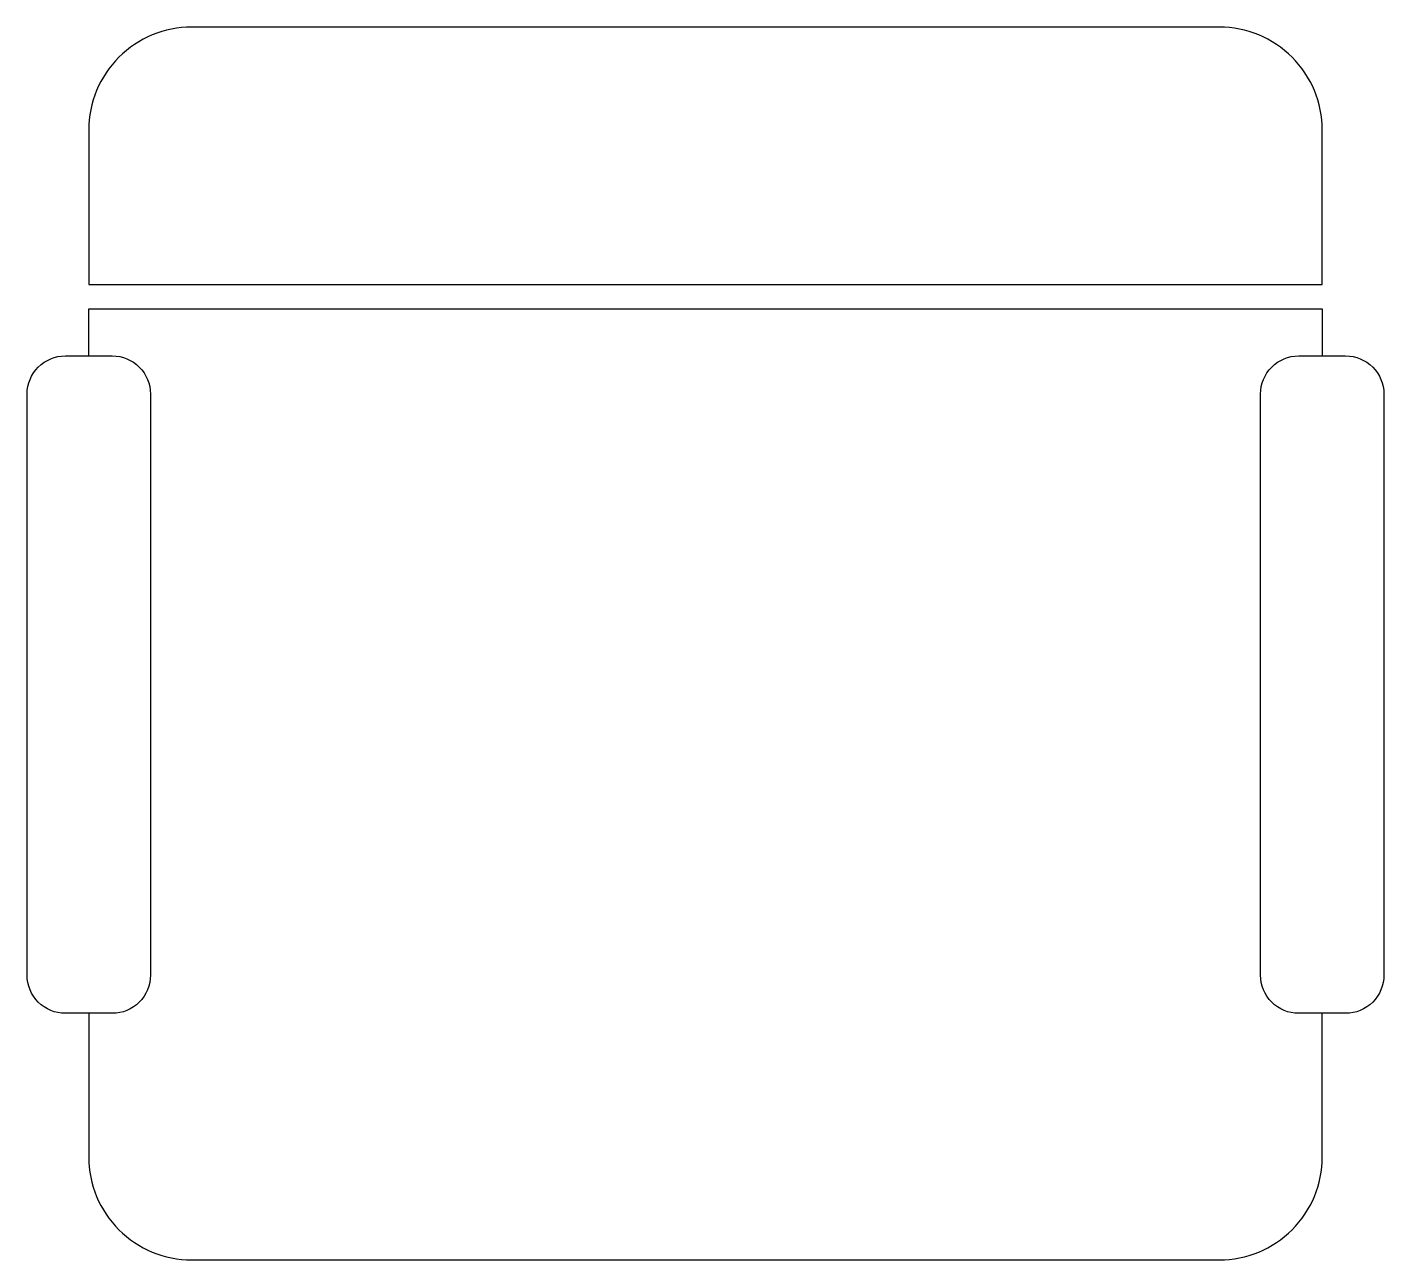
# Model space of a CAD drawing. Extents: x -0.33 to 0.33, y -0.3 to 0.3.
import ezdxf

# ---------------------------------------------------------------- set-up
doc = ezdxf.new("R2010")
doc.units = 0
doc.header["$LTSCALE"] = 0.5
doc.header["$MEASUREMENT"] = 0
doc.layers.get('0').update_dxf_attribs({"linetype": 'CONTINUOUS'})

msp = doc.modelspace()

# ---------------------------------------------------------------- linework, layer by layer
for points in [[(0.3, 0.17466), (0.3, 0.25, 0.414214), (0.25, 0.3), (-0.25, 0.3, 0.414214), (-0.3, 0.25), (-0.3, 0.17466)], [(-0.3, -0.18), (-0.3, -0.25, 0.414214), (-0.25, -0.3), (0.25, -0.3, 0.414214), (0.3, -0.25), (0.3, -0.18)]]:
    msp.add_lwpolyline(points, format="xyb")
for points in [[(-0.3, 0.17466), (0.3, 0.17466)], [(-0.3, 0.14), (-0.3, 0.16287), (0.3, 0.16287), (0.3, 0.14)]]:
    msp.add_lwpolyline(points)
for points in [[(-0.33, -0.16141), (-0.33, 0.12141, -0.414214), (-0.31141, 0.14), (-0.28859, 0.14, -0.414214), (-0.27, 0.12141), (-0.27, -0.16141, -0.414214), (-0.28859, -0.18), (-0.31141, -0.18, -0.414214)], [(0.27, -0.16141), (0.27, 0.12141, -0.414214), (0.28859, 0.14), (0.31141, 0.14, -0.414214), (0.33, 0.12141), (0.33, -0.16141, -0.414214), (0.31141, -0.18), (0.28859, -0.18, -0.414214)]]:
    msp.add_lwpolyline(points, format="xyb", close=True)

doc.saveas('drawing.dxf')
